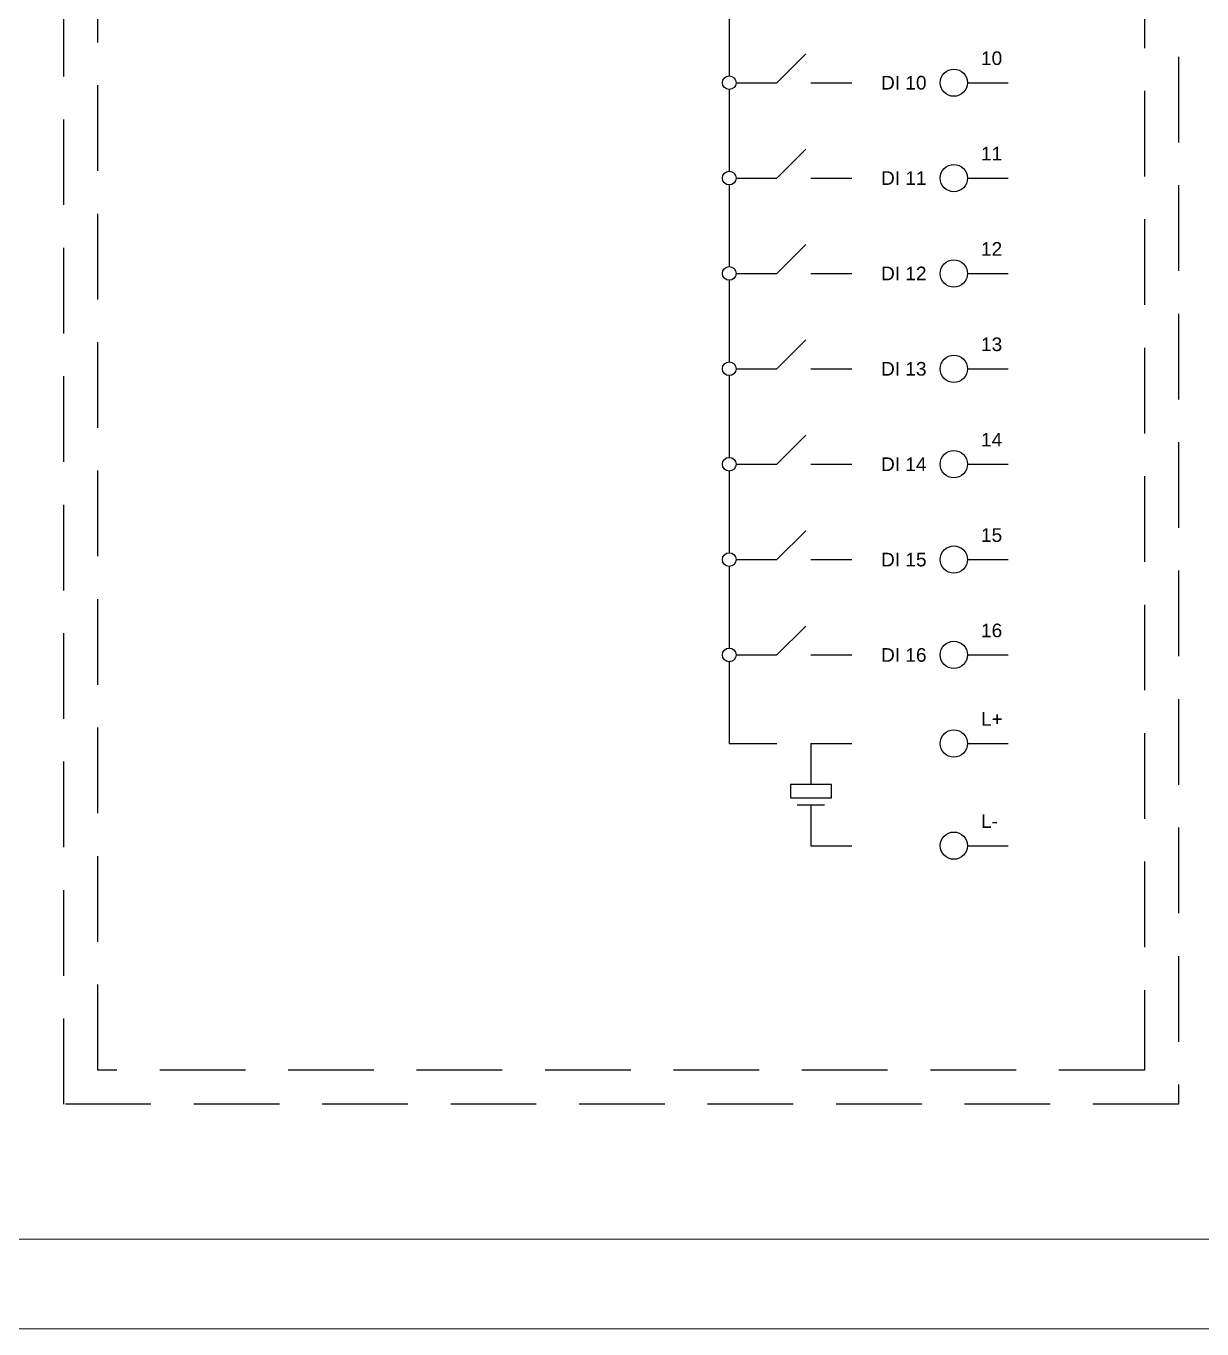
# Model space of a CAD drawing. Header units: centimetres. Extents: x 61 to 574780, y 25 to 618721.
# Drawn here: x 53376 to 96975, y 104009 to 152311 of the extents above; entities that cross this region are included whole.
import ezdxf
from ezdxf.enums import TextEntityAlignment as Align

# ---------------------------------------------------------------- set-up
doc = ezdxf.new("R2010")
doc.units = ezdxf.units.CM
doc.header["$LTSCALE"] = 25.4
doc.linetypes.add('HIDDEN', pattern=[0.375, 0.25, -0.125])
doc.layers.add('Etiket-Line-L', color=7, linetype='Continuous')
doc.layers.add('EtIket-Line-S', color=2, linetype='Continuous')
doc.styles.get("Standard").update_dxf_attribs({"font": 'Arial.ttf', "height": 25.4})

# ---------------------------------------------------------------- blocks, each defined once
blk = doc.blocks.new('x5 Out Line')
at = {"lineweight": 15}
blk.add_lwpolyline([(395.8, 9.65), (395.8, 277.06), (9.65, 277.06), (9.65, 9.65)], close=True, dxfattribs=at)
at = {"layer": 'EtIket-Line-S', "lineweight": 9, "ltscale": 0.5}
blk.add_lwpolyline([(0, 0), (405.45, 0), (405.45, 286.71), (0, 286.71)], close=True, dxfattribs=at)

msp = doc.modelspace()

# ---------------------------------------------------------------- linework, layer by layer
at = {"ltscale": 500}
for p, q in [((79446, 153494), (79446, 150463)), ((81214, 150211), (82285, 151282)), ((79446, 149958), (79446, 146928)), ((79699, 150211), (81214, 150211)), ((82477, 150211), (83992, 150211)), ((81214, 146675), (82285, 147747)), ((79446, 146422), (79446, 143392)), ((79699, 146675), (81214, 146675)), ((82477, 146675), (83992, 146675)), ((81214, 143139), (82285, 144211)), ((79699, 143139), (81214, 143139)), ((82477, 143139), (83992, 143139)), ((79446, 142887), (79446, 139856)), ((81214, 139604), (82285, 140675)), ((79699, 139604), (81214, 139604)), ((82477, 139604), (83992, 139604)), ((79446, 139351), (79446, 136320)), ((81214, 136068), (82285, 137139)), ((79446, 135815), (79446, 132785)), ((79699, 136068), (81214, 136068)), ((82477, 136068), (83992, 136068)), ((81214, 132532), (82285, 133603)), ((79699, 132532), (81214, 132532)), ((82477, 132532), (83992, 132532)), ((79446, 132279), (79446, 129249)), ((81214, 128996), (82285, 130068)), ((79699, 128996), (81214, 128996)), ((82477, 128996), (83992, 128996)), ((79446, 128744), (79446, 125713)), ((79446, 125713), (81214, 125713)), ((82477, 125713), (83992, 125713)), ((82477, 125713), (82477, 124198)), ((81972, 123440), (82982, 123440)), ((82477, 123440), (82477, 121925)), ((82477, 121925), (83992, 121925))]:
    msp.add_line(p, q, dxfattribs=at)
at = {"color": 6, "ltscale": 500}
for p, q in [((88279, 150211), (89794, 150211)), ((88279, 146675), (89794, 146675)), ((88279, 143139), (89794, 143139)), ((88279, 139604), (89794, 139604)), ((88279, 136068), (89794, 136068)), ((88279, 132532), (89794, 132532)), ((88279, 128996), (89794, 128996)), ((88279, 125713), (89794, 125713)), ((88279, 121925), (89794, 121925))]:
    msp.add_line(p, q, dxfattribs=at)
at = {"linetype": 'HIDDEN', "ltscale": 500}
msp.add_lwpolyline([(54776, 194034), (96108, 194034), (96108, 112340), (54776, 112340)], close=True, dxfattribs=at)
at = {"color": 6, "linetype": 'HIDDEN', "ltscale": 500}
msp.add_lwpolyline([(56038, 192772), (94845, 192772), (94845, 113603), (56038, 113603)], close=True, dxfattribs=at)
at = {"ltscale": 500}
msp.add_lwpolyline([(81719, 124198), (81719, 123698), (83234, 123698), (83234, 124198)], close=True, dxfattribs=at)
at = {"color": 6, "ltscale": 500}
for centre in [(87774, 150211), (87774, 146675), (87774, 143139), (87774, 139604), (87774, 136068), (87774, 132532), (87774, 128996), (87774, 125713), (87774, 121925)]:
    msp.add_circle(centre, 505, dxfattribs=at)
at = {"ltscale": 500}
for centre in [(79446, 150211), (79446, 146675), (79446, 143139), (79446, 139604), (79446, 136068), (79446, 132532), (79446, 128996)]:
    msp.add_circle(centre, 253, dxfattribs=at)

# ---------------------------------------------------------------- block references
at = {"layer": 'Etiket-Line-L', "lineweight": 0, "xscale": 345.057685819875, "yscale": 345.057685819875, "zscale": 345.057685819875}
msp.add_blockref('x5 Out Line', (112, 104009), dxfattribs=at)

# ---------------------------------------------------------------- texts
at = {"ltscale": 500}
for s, p in [('10', (88784, 150716)), ('11', (88784, 147180)), ('12', (88784, 143644)), ('13', (88784, 140109)), ('14', (88784, 136573)), ('15', (88784, 133037)), ('16', (88784, 129501)), ('L+', (88784, 126218)), ('L-', (88784, 122430))]:
    msp.add_text(s, height=505.1, dxfattribs=at).set_placement(p, align=Align.BOTTOM_LEFT)
for s, p in [('DI 10', (86763, 150211)), ('DI 11', (86763, 146675)), ('DI 12', (86763, 143139)), ('DI 13', (86763, 139604)), ('DI 14', (86763, 136068)), ('DI 15', (86763, 132532)), ('DI 16', (86763, 128996))]:
    msp.add_text(s, height=505.1, dxfattribs=at).set_placement(p, align=Align.MIDDLE_RIGHT)

doc.saveas('drawing.dxf')
